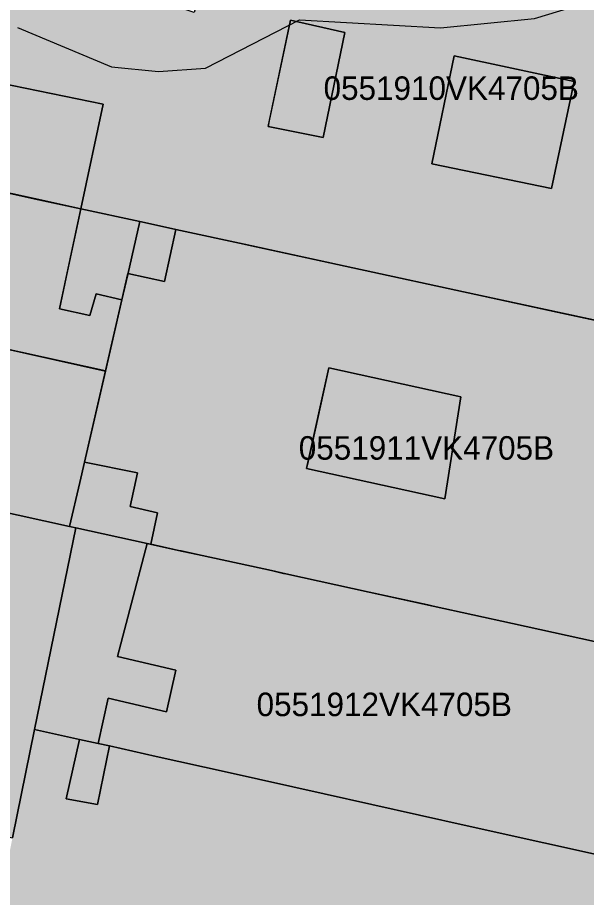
# Model space of a CAD drawing. Header units: metres. Extents: x -6 to 1255, y -2 to 532.
# Drawn here: x 766.32 to 790.51, y 438.11 to 475.53 of the extents above; entities that cross this region are included whole.
import ezdxf

# ---------------------------------------------------------------- set-up
doc = ezdxf.new("R2010")
doc.units = ezdxf.units.M
doc.header["$MEASUREMENT"] = 0
for name, color, linetype, lineweight, true_color in [('TPX_BUILDINGS', 7, 'CONTINUOUS', 0, 0x000000), ('TPX_BUILDINGS_HATCH', 7, 'CONTINUOUS', 0, 0xf0f0f0), ('TPX_BUILDINGS_SHADOWS_HATCH', 7, 'CONTINUOUS', 0, 0x000000), ('TPX_BUILDINGS_SHADOWS_OUTLINES', 7, 'CONTINUOUS', 0, 0x000000), ('TPX_CADASTRES', 7, 'CONTINUOUS', 0, 0x646464), ('TPX_CADASTRES_TEXT', 7, 'CONTINUOUS', 0, 0x000000), ('TPX_RELIEF_CONTOUR_LINES', 7, 'CONTINUOUS', 0, 0x969696)]:
    doc.layers.add(name, color=color, linetype=linetype, lineweight=lineweight, true_color=true_color)

msp = doc.modelspace()

# ---------------------------------------------------------------- hatches: boundary and pattern name
at = {"layer": 'TPX_BUILDINGS_HATCH'}
h = msp.add_hatch(color=256, dxfattribs=at)
h.paths.add_polyline_path([(764.58, 473.535), (764.462, 472.957), (764.972, 472.867), (769.96, 471.845), (769.012, 467.397), (771.522, 466.857), (773.053, 466.521), (773.252, 466.477), (775.952, 465.887), (776.132, 465.848), (780.572, 464.887), (785.802, 463.757), (789.272, 463.005), (794.292, 461.917), (794.392, 461.895), (799.332, 460.827), (802.072, 480.307), (796.702, 480.857), (795.952, 480.907), (793.262, 481.527), (790.782, 482.107), (784.822, 483.257), (782.853, 483.637), (779.673, 484.257), (778.222, 476.887), (774.072, 476.677), (773.832, 475.747), (769.533, 477.197), (765.603, 478.527), (764.58, 473.535)])
h.paths.add_polyline_path([(776.97, 470.895), (777.93, 475.425), (780.24, 474.895), (779.32, 470.425), (776.97, 470.895)], flags=16)
h.paths.add_polyline_path([(781.88, 479.725), (782.49, 482.165), (784.48, 481.725), (783.95, 479.305), (781.88, 479.725)], flags=16)
h.paths.add_polyline_path([(783.94, 469.305), (784.89, 473.905), (789.99, 472.805), (789.03, 468.255), (783.94, 469.305)], flags=16)
h = msp.add_hatch(color=256, dxfattribs=at)
h.paths.add_polyline_path([(744.343, 473.047), (742.913, 466.567), (747.792, 465.477), (758.392, 463.107), (761.642, 462.377), (765.622, 461.487), (770.052, 460.497), (770.752, 463.517), (769.662, 463.777), (769.392, 462.857), (768.102, 463.137), (769.012, 467.397), (767.022, 467.827), (763.962, 468.497), (763.49, 468.607), (758.932, 469.667), (754.813, 470.617), (753.648, 470.888), (751.113, 471.477), (749.213, 471.917), (744.343, 473.047)])
h.paths.add_polyline_path([(753.942, 465.497), (754.152, 466.497), (754.462, 467.947), (758.342, 467.067), (757.812, 464.617), (753.942, 465.497)], flags=16)
for points in [[(742.223, 466.717), (740.752, 459.927), (741.312, 459.807), (741.791, 459.703), (745.692, 458.857), (756.902, 456.417), (764.152, 454.847), (768.532, 453.887), (768.962, 455.747), (769.162, 456.617), (770.052, 460.497), (765.622, 461.487), (761.642, 462.377), (758.392, 463.107), (747.792, 465.477), (742.913, 466.567), (742.223, 466.717)], [(770.172, 446.577), (769.752, 444.647), (770.222, 444.547), (772.212, 444.097), (775.232, 443.427), (779.362, 442.507), (785.442, 441.157), (791.952, 439.707), (795.822, 438.837), (796.292, 438.737), (797.502, 447.527), (793.872, 448.327), (792.602, 448.607), (787.362, 449.757), (783.992, 450.497), (783.772, 450.545), (781.272, 451.087), (777.732, 451.867), (777.633, 451.889), (777.112, 452.007), (774.172, 452.647), (773.271, 452.843), (773.162, 452.867), (771.982, 453.125), (771.832, 453.157), (770.562, 448.347), (773.052, 447.767), (772.652, 445.997), (770.172, 446.577)]]:
    msp.add_hatch(color=256, dxfattribs=at).paths.add_polyline_path(points)
h = msp.add_hatch(color=256, dxfattribs=at)
h.paths.add_polyline_path([(770.052, 460.497), (769.162, 456.617), (771.422, 456.167), (771.102, 454.727), (772.272, 454.467), (771.982, 453.125), (773.162, 452.867), (773.271, 452.843), (774.172, 452.647), (777.112, 452.007), (777.633, 451.889), (777.732, 451.867), (781.272, 451.087), (783.772, 450.545), (783.992, 450.497), (787.362, 449.757), (792.602, 448.607), (793.872, 448.327), (797.502, 447.527), (799.332, 460.827), (794.392, 461.895), (794.292, 461.917), (789.272, 463.005), (785.802, 463.757), (780.572, 464.887), (776.132, 465.848), (775.952, 465.887), (773.252, 466.477), (773.053, 466.521), (772.562, 464.307), (771.014, 464.647), (771.002, 464.597), (770.752, 463.517), (770.052, 460.497)])
h.paths.add_polyline_path([(778.612, 456.347), (779.562, 460.637), (785.162, 459.397), (784.482, 455.057), (778.612, 456.347)], flags=16)
h = msp.add_hatch(color=256, dxfattribs=at)
h.paths.add_polyline_path([(740.752, 459.927), (737.922, 446.797), (738.532, 446.607), (738.943, 446.518), (742.922, 445.657), (747.442, 444.677), (751.922, 443.707), (756.502, 442.717), (766.102, 440.637), (767.042, 445.247), (768.802, 453.827), (768.532, 453.887), (764.152, 454.847), (756.902, 456.417), (745.692, 458.857), (741.791, 459.703), (741.312, 459.807), (740.752, 459.927)])
h.paths.add_polyline_path([(754.832, 448.677), (755.492, 451.797), (760.542, 450.707), (760.282, 449.517), (761.312, 448.877), (760.982, 447.337), (754.832, 448.677)], flags=16)
h = msp.add_hatch(color=256, dxfattribs=at)
h.paths.add_polyline_path([(764.392, 432.217), (763.422, 427.437), (765.252, 427.037), (765.73, 429.445), (767.04, 429.165), (766.472, 426.767), (771.352, 425.687), (771.912, 425.567), (790.932, 421.367), (793.352, 420.837), (793.812, 420.737), (794.842, 428.217), (796.292, 438.737), (795.822, 438.837), (791.952, 439.707), (785.442, 441.157), (779.362, 442.507), (775.232, 443.427), (772.212, 444.097), (770.222, 444.547), (769.72, 442.055), (768.38, 442.305), (768.952, 444.827), (767.042, 445.247), (766.102, 440.637), (765.462, 437.477), (767.38, 437.065), (766.89, 434.405), (764.932, 434.857), (764.392, 432.217)])
h.paths.add_polyline_path([(773.97, 431.225), (775.12, 437.385), (776.32, 437.135), (776.09, 435.705), (778.24, 435.225), (778.52, 436.675), (782.36, 435.865), (781.87, 433.355), (782, 433.335), (781.57, 431.195), (781.46, 431.225), (781.13, 429.585), (778.77, 430.125), (776.98, 430.535), (777.25, 431.885), (775.62, 432.215), (775.11, 432.215), (774.9, 431.015), (773.97, 431.225)], flags=16)
at = {"layer": 'TPX_BUILDINGS_SHADOWS_HATCH'}
for points in [[(777.021, 471.136), (776.97, 470.895), (779.32, 470.425), (780.24, 474.895), (777.93, 475.425), (777.021, 471.136)], [(784.89, 473.905), (783.94, 469.305), (789.03, 468.255), (789.99, 472.805), (784.89, 473.905)], [(764.972, 472.867), (763.962, 468.497), (767.022, 467.827), (769.012, 467.397), (769.96, 471.845), (764.972, 472.867)], [(768.447, 464.752), (768.102, 463.137), (769.392, 462.857), (769.662, 463.777), (770.752, 463.517), (771.014, 464.647), (772.562, 464.307), (773.053, 466.521), (771.522, 466.857), (769.012, 467.397), (768.447, 464.752)], [(778.746, 456.951), (778.612, 456.347), (784.482, 455.057), (785.162, 459.397), (779.562, 460.637), (778.746, 456.951)], [(768.802, 453.827), (767.042, 445.247), (768.952, 444.827), (768.38, 442.305), (769.72, 442.055), (770.222, 444.547), (769.752, 444.647), (770.172, 446.577), (772.652, 445.997), (773.052, 447.767), (770.562, 448.347), (771.832, 453.157), (771.982, 453.125), (772.272, 454.467), (771.102, 454.727), (771.422, 456.167), (769.162, 456.617), (768.532, 453.887), (768.802, 453.827)]]:
    msp.add_hatch(color=256, dxfattribs=at).paths.add_polyline_path(points)

# ---------------------------------------------------------------- linework, layer by layer
at = {"layer": 'TPX_BUILDINGS', "elevation": 0.042}
for points in [[(764.972, 472.867), (769.96, 471.845), (769.012, 467.397), (771.522, 466.857), (773.053, 466.521), (773.252, 466.477), (775.952, 465.887), (776.132, 465.848), (780.572, 464.887), (785.802, 463.757), (789.272, 463.005), (794.292, 461.917), (794.392, 461.895), (799.332, 460.827), (802.072, 480.307)], [(794.292, 461.917), (789.272, 463.005), (785.802, 463.757), (780.572, 464.887), (776.132, 465.848), (775.952, 465.887), (773.252, 466.477), (773.053, 466.521), (772.562, 464.307), (771.014, 464.647), (771.002, 464.597), (770.752, 463.517), (770.052, 460.497), (769.162, 456.617), (771.422, 456.167), (771.102, 454.727), (772.272, 454.467), (771.982, 453.125), (773.162, 452.867), (773.271, 452.843), (774.172, 452.647), (777.112, 452.007), (777.633, 451.889), (777.732, 451.867), (781.272, 451.087), (783.772, 450.545), (783.992, 450.497), (787.362, 449.757), (792.602, 448.607)], [(792.602, 448.607), (787.362, 449.757), (783.992, 450.497), (783.772, 450.545), (781.272, 451.087), (777.732, 451.867), (777.633, 451.889), (777.112, 452.007), (774.172, 452.647), (773.271, 452.843), (773.162, 452.867), (771.982, 453.125), (771.832, 453.157), (770.562, 448.347), (773.052, 447.767), (772.652, 445.997), (770.172, 446.577), (769.752, 444.647), (770.222, 444.547), (772.212, 444.097), (775.232, 443.427), (779.362, 442.507), (785.442, 441.157), (791.952, 439.707)], [(765.73, 429.445), (767.04, 429.165), (766.472, 426.767), (771.352, 425.687), (771.912, 425.567), (790.932, 421.367), (793.352, 420.837), (793.812, 420.737), (794.842, 428.217), (796.292, 438.737), (795.822, 438.837), (791.952, 439.707), (785.442, 441.157), (779.362, 442.507), (775.232, 443.427), (772.212, 444.097), (770.222, 444.547), (769.72, 442.055), (768.38, 442.305), (768.952, 444.827), (767.042, 445.247), (766.102, 440.637)]]:
    msp.add_lwpolyline(points, dxfattribs=at)
for points in [[(776.97, 470.895), (777.93, 475.425), (780.24, 474.895), (779.32, 470.425)], [(783.94, 469.305), (784.89, 473.905), (789.99, 472.805), (789.03, 468.255)], [(744.343, 473.047), (742.913, 466.567), (747.792, 465.477), (758.392, 463.107), (761.642, 462.377), (765.622, 461.487), (770.052, 460.497), (770.752, 463.517), (769.662, 463.777), (769.392, 462.857), (768.102, 463.137), (769.012, 467.397), (767.022, 467.827), (763.962, 468.497), (763.49, 468.607), (758.932, 469.667), (754.813, 470.617), (753.648, 470.888), (751.113, 471.477), (749.213, 471.917)], [(742.223, 466.717), (740.752, 459.927), (741.312, 459.807), (741.791, 459.703), (745.692, 458.857), (756.902, 456.417), (764.152, 454.847), (768.532, 453.887), (768.962, 455.747), (769.162, 456.617), (770.052, 460.497), (765.622, 461.487), (761.642, 462.377), (758.392, 463.107), (747.792, 465.477), (742.913, 466.567)], [(778.612, 456.347), (779.562, 460.637), (785.162, 459.397), (784.482, 455.057)], [(740.752, 459.927), (737.922, 446.797), (738.532, 446.607), (738.943, 446.518), (742.922, 445.657), (747.442, 444.677), (751.922, 443.707), (756.502, 442.717), (766.102, 440.637), (767.042, 445.247), (768.802, 453.827), (768.532, 453.887), (764.152, 454.847), (756.902, 456.417), (745.692, 458.857), (741.791, 459.703), (741.312, 459.807)]]:
    msp.add_lwpolyline(points, close=True, dxfattribs=at)
at = {"layer": 'TPX_BUILDINGS_SHADOWS_OUTLINES', "elevation": 0.039}
for points in [[(777.021, 471.136), (776.97, 470.895), (779.32, 470.425), (780.24, 474.895), (777.93, 475.425)], [(784.89, 473.905), (783.94, 469.305), (789.03, 468.255), (789.99, 472.805)], [(764.972, 472.867), (763.962, 468.497), (767.022, 467.827), (769.012, 467.397), (769.96, 471.845)], [(768.447, 464.752), (768.102, 463.137), (769.392, 462.857), (769.662, 463.777), (770.752, 463.517), (771.014, 464.647), (772.562, 464.307), (773.053, 466.521), (771.522, 466.857), (769.012, 467.397)], [(778.746, 456.951), (778.612, 456.347), (784.482, 455.057), (785.162, 459.397), (779.562, 460.637)], [(768.802, 453.827), (767.042, 445.247), (768.952, 444.827), (768.38, 442.305), (769.72, 442.055), (770.222, 444.547), (769.752, 444.647), (770.172, 446.577), (772.652, 445.997), (773.052, 447.767), (770.562, 448.347), (771.832, 453.157), (771.982, 453.125), (772.272, 454.467), (771.102, 454.727), (771.422, 456.167), (769.162, 456.617), (768.532, 453.887)]]:
    msp.add_lwpolyline(points, close=True, dxfattribs=at)
at = {"layer": 'TPX_CADASTRES', "elevation": 0.024}
for points in [[(763.962, 468.498), (767.022, 467.828), (769.012, 467.398), (771.522, 466.858), (773.252, 466.478), (775.952, 465.888), (780.572, 464.887), (785.802, 463.757), (794.292, 461.917), (799.332, 460.827), (802.072, 480.307), (796.702, 480.857), (795.952, 480.907), (793.262, 481.527), (790.782, 482.107), (784.822, 483.258), (782.853, 483.638), (779.673, 484.258), (778.222, 476.888), (774.072, 476.678), (773.832, 475.748), (769.533, 477.198), (765.603, 478.528)], [(794.292, 461.917), (785.802, 463.757), (780.572, 464.887), (775.952, 465.888), (773.252, 466.478), (771.522, 466.858), (771.002, 464.598), (770.752, 463.518), (770.052, 460.498), (769.162, 456.618), (768.962, 455.748), (768.532, 453.888), (768.802, 453.828), (771.832, 453.158), (773.162, 452.868), (774.172, 452.647), (777.112, 452.007), (777.732, 451.867), (781.272, 451.087), (783.992, 450.497), (787.362, 449.757), (792.602, 448.607)], [(765.252, 427.037), (766.472, 426.767), (771.352, 425.687), (771.912, 425.567), (790.932, 421.367), (793.352, 420.837), (793.812, 420.737), (794.842, 428.217), (796.292, 438.737), (795.822, 438.837), (791.952, 439.707), (785.442, 441.157), (779.362, 442.507), (775.232, 443.427), (772.212, 444.097), (770.222, 444.547), (769.752, 444.648), (768.952, 444.828), (767.042, 445.248), (766.102, 440.638)]]:
    msp.add_lwpolyline(points, dxfattribs=at)
for points in [[(744.343, 473.048), (742.913, 466.568), (747.792, 465.478), (758.392, 463.108), (761.642, 462.378), (765.622, 461.488), (770.052, 460.498), (770.752, 463.518), (771.002, 464.598), (771.522, 466.858), (769.012, 467.398), (767.022, 467.828), (763.962, 468.498), (758.932, 469.668), (754.813, 470.618), (751.113, 471.478), (749.213, 471.918)], [(742.223, 466.718), (740.752, 459.928), (741.312, 459.808), (745.692, 458.858), (756.902, 456.418), (764.152, 454.848), (768.532, 453.888), (768.962, 455.748), (769.162, 456.618), (770.052, 460.498), (765.622, 461.488), (761.642, 462.378), (758.392, 463.108), (747.792, 465.478), (742.913, 466.568)], [(740.752, 459.928), (737.922, 446.798), (738.532, 446.608), (742.922, 445.658), (747.442, 444.678), (751.922, 443.708), (756.502, 442.718), (766.102, 440.638), (767.042, 445.248), (768.802, 453.828), (768.532, 453.888), (764.152, 454.848), (756.902, 456.418), (745.692, 458.858), (741.312, 459.808)], [(768.802, 453.828), (767.042, 445.248), (768.952, 444.828), (769.752, 444.648), (770.222, 444.547), (772.212, 444.097), (775.232, 443.427), (779.362, 442.507), (785.442, 441.157), (791.952, 439.707), (795.822, 438.837), (796.292, 438.737), (797.502, 447.527), (793.872, 448.327), (792.602, 448.607), (787.362, 449.757), (783.992, 450.497), (781.272, 451.087), (777.732, 451.867), (777.112, 452.007), (774.172, 452.647), (773.162, 452.868), (771.832, 453.158)]]:
    msp.add_lwpolyline(points, close=True, dxfattribs=at)
at = {"layer": 'TPX_RELIEF_CONTOUR_LINES', "elevation": 0.045}
msp.add_lwpolyline([(766.318, 475.103), (770.315, 473.436), (772.313, 473.235), (774.311, 473.376), (778.308, 475.431), (784.302, 475.099), (788.299, 475.488), (794.294, 477.325)], dxfattribs=at)

# ---------------------------------------------------------------- texts
at = {"layer": 'TPX_CADASTRES_TEXT'}
for s, p in [('0551910VK4705B', (779.332, 472.028, 0.024)), ('0551911VK4705B', (778.276, 456.725, 0.024)), ('0551912VK4705B', (776.483, 445.817, 0.024))]:
    msp.add_text(s, height=1, dxfattribs=at).set_placement(p)

doc.saveas('drawing.dxf')
